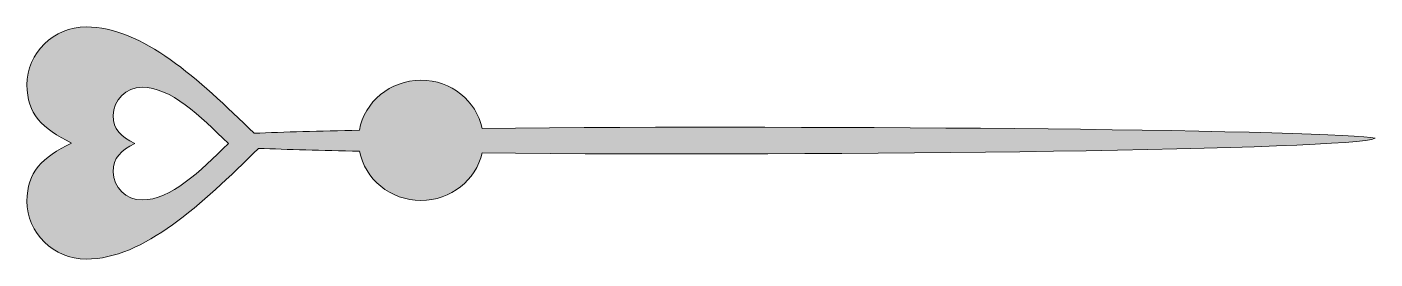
# Model space of a CAD drawing. Header units: inches. Extents: x -255 to 850, y 325 to 516.
import ezdxf

# ---------------------------------------------------------------- set-up
doc = ezdxf.new("R2010")
doc.units = ezdxf.units.IN
doc.header["$MEASUREMENT"] = 0
doc.layers.add('图层 1', color=7, linetype='Continuous')

msp = doc.modelspace()

# ---------------------------------------------------------------- hatches: boundary and pattern name
at = {"layer": '图层 1', "true_color": 0xffffff}
h = msp.add_hatch(color=7, dxfattribs=at)
h.dxf.hatch_style = 2
edge = h.paths.add_edge_path()
edge.add_spline(control_points=[(850.4, 424.4), (825.1, 431), (404.9, 435.5), (118, 432.5), (113.3, 455), (92.6, 472.1), (67.8, 472.1), (42.4, 472.1), (21.4, 454.3), (17.3, 431), (-15.4, 430.3), (-44.7, 429.5), (-69, 428.5), (-114.9, 473.4), (-160.9, 515.9), (-206.8, 515.9), (-233.6, 515.9), (-255.4, 494.5), (-255.4, 468.2), (-255.4, 444.4), (-243.2, 432.4), (-218.9, 420.5), (-243.2, 408.6), (-255.4, 396.7), (-255.4, 372.8), (-255.4, 346.5), (-233.6, 325.1), (-206.8, 325.1), (-159.6, 325.1), (-112.5, 369.9), (-65.4, 416.1), (-41.7, 415.2), (-13.7, 414.4), (17.4, 413.8), (21.8, 390.8), (42.6, 373.3), (67.8, 373.3), (92.4, 373.3), (112.9, 390), (117.9, 412.3), (407.9, 409.5), (833.6, 414.8), (850.4, 424.4)], knot_values=[0, 0, 0, 0, 1, 1, 1, 2, 2, 2, 3, 3, 3, 4, 4, 4, 5, 5, 5, 6, 6, 6, 7, 7, 7, 8, 8, 8, 9, 9, 9, 10, 10, 10, 11, 11, 11, 12, 12, 12, 13, 13, 13, 14, 14, 14, 14], degree=3, periodic=1)
edge = h.paths.add_edge_path()
edge.add_spline(control_points=[(-161, 373.7), (-174, 373.7), (-184.6, 384.1), (-184.6, 396.9), (-184.6, 408.5), (-178.7, 414.2), (-166.9, 420), (-178.7, 425.8), (-184.6, 431.6), (-184.6, 443.2), (-184.6, 455.9), (-174, 466.3), (-161, 466.3), (-137.4, 466.3), (-113.8, 443.2), (-90.2, 420), (-113.8, 396.9), (-137.4, 373.7), (-161, 373.7)], knot_values=[0, 0, 0, 0, 1, 1, 1, 2, 2, 2, 3, 3, 3, 4, 4, 4, 5, 5, 5, 6, 6, 6, 6], degree=3, periodic=1)

# ---------------------------------------------------------------- linework, layer by layer
at = {"layer": '图层 1', "lineweight": 0}
for points, knots in [([(850.4, 424.4), (825.1, 431), (404.9, 435.5), (118, 432.5), (113.3, 455), (92.6, 472.1), (67.8, 472.1), (42.4, 472.1), (21.4, 454.3), (17.3, 431), (-15.4, 430.3), (-44.7, 429.5), (-69, 428.5), (-114.9, 473.4), (-160.9, 515.9), (-206.8, 515.9), (-233.6, 515.9), (-255.4, 494.5), (-255.4, 468.2), (-255.4, 444.4), (-243.2, 432.4), (-218.9, 420.5), (-243.2, 408.6), (-255.4, 396.7), (-255.4, 372.8), (-255.4, 346.5), (-233.6, 325.1), (-206.8, 325.1), (-159.6, 325.1), (-112.5, 369.9), (-65.4, 416.1), (-41.7, 415.2), (-13.7, 414.4), (17.4, 413.8), (21.8, 390.8), (42.6, 373.3), (67.8, 373.3), (92.4, 373.3), (112.9, 390), (117.9, 412.3), (407.9, 409.5), (833.6, 414.8), (850.4, 424.4)], [0, 0, 0, 0, 1, 1, 1, 2, 2, 2, 3, 3, 3, 4, 4, 4, 5, 5, 5, 6, 6, 6, 7, 7, 7, 8, 8, 8, 9, 9, 9, 10, 10, 10, 11, 11, 11, 12, 12, 12, 13, 13, 13, 14, 14, 14, 14]), ([(-161, 373.7), (-174, 373.7), (-184.6, 384.1), (-184.6, 396.9), (-184.6, 408.5), (-178.7, 414.2), (-166.9, 420), (-178.7, 425.8), (-184.6, 431.6), (-184.6, 443.2), (-184.6, 455.9), (-174, 466.3), (-161, 466.3), (-137.4, 466.3), (-113.8, 443.2), (-90.2, 420), (-113.8, 396.9), (-137.4, 373.7), (-161, 373.7)], [0, 0, 0, 0, 1, 1, 1, 2, 2, 2, 3, 3, 3, 4, 4, 4, 5, 5, 5, 6, 6, 6, 6])]:
    msp.add_open_spline(points, degree=3, knots=knots, dxfattribs=at)

doc.saveas('drawing.dxf')
